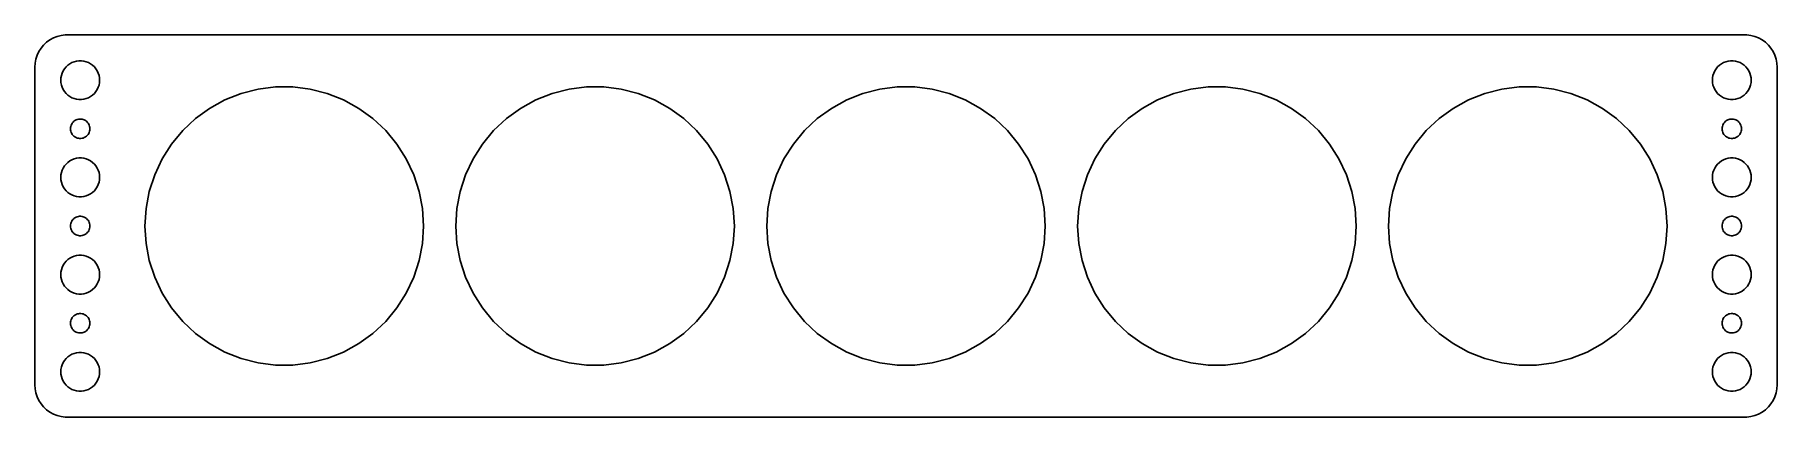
# Model space of a CAD drawing. Header units: metres. Extents: x -134 to 134, y -29 to 29.
import ezdxf

# ---------------------------------------------------------------- set-up
doc = ezdxf.new("R2010")
doc.units = ezdxf.units.M

msp = doc.modelspace()

# ---------------------------------------------------------------- linework, layer by layer
for p, q in [((-133.882, 26.9088), (-134.149, 26.3406)), ((-133.545, 27.4389), (-133.882, 26.9088)), ((-133.145, 27.9227), (-133.545, 27.4389)), ((-132.687, 28.3526), (-133.145, 27.9227)), ((-132.179, 28.7216), (-132.687, 28.3526)), ((-131.629, 29.0241), (-132.179, 28.7216)), ((-131.045, 29.2553), (-131.629, 29.0241)), ((-130.437, 29.4114), (-131.045, 29.2553)), ((-129.814, 29.4901), (-130.437, 29.4114)), ((129.814, 29.4901), (-129.814, 29.4901)), ((130.437, 29.4114), (129.814, 29.4901)), ((131.045, 29.2553), (130.437, 29.4114)), ((131.629, 29.0241), (131.045, 29.2553)), ((132.179, 28.7216), (131.629, 29.0241)), ((132.687, 28.3526), (132.179, 28.7216)), ((133.145, 27.9227), (132.687, 28.3526)), ((133.545, 27.4389), (133.145, 27.9227)), ((133.882, 26.9088), (133.545, 27.4389)), ((134.149, 26.3406), (133.882, 26.9088)), ((-134.461, 25.1267), (-134.5, 24.5)), ((-134.5, 24.5), (-134.5, -24.5)), ((-134.343, 25.7434), (-134.461, 25.1267)), ((-134.149, 26.3406), (-134.343, 25.7434)), ((-130.129, 23.9453), (-129.927, 24.2634)), ((-129.927, 24.2634), (-129.687, 24.5536)), ((-129.687, 24.5536), (-129.412, 24.8115)), ((-129.412, 24.8115), (-129.107, 25.033)), ((-129.107, 25.033), (-128.777, 25.2145)), ((-128.777, 25.2145), (-128.427, 25.3532)), ((-128.427, 25.3532), (-128.062, 25.4469)), ((-128.062, 25.4469), (-127.688, 25.4941)), ((-127.688, 25.4941), (-127.312, 25.4941)), ((-127.312, 25.4941), (-126.938, 25.4469)), ((-126.938, 25.4469), (-126.573, 25.3532)), ((-126.573, 25.3532), (-126.223, 25.2145)), ((-126.223, 25.2145), (-125.893, 25.033)), ((-125.893, 25.033), (-125.588, 24.8115)), ((-125.588, 24.8115), (-125.313, 24.5536)), ((-125.313, 24.5536), (-125.073, 24.2634)), ((-125.073, 24.2634), (-124.871, 23.9453)), ((124.871, 23.9453), (125.073, 24.2634)), ((125.073, 24.2634), (125.313, 24.5536)), ((125.313, 24.5536), (125.588, 24.8115)), ((125.588, 24.8115), (125.893, 25.033)), ((125.893, 25.033), (126.223, 25.2145)), ((126.223, 25.2145), (126.573, 25.3532)), ((126.573, 25.3532), (126.938, 25.4469)), ((126.938, 25.4469), (127.312, 25.4941)), ((127.312, 25.4941), (127.688, 25.4941)), ((127.688, 25.4941), (128.062, 25.4469)), ((128.062, 25.4469), (128.427, 25.3532)), ((128.427, 25.3532), (128.777, 25.2145)), ((128.777, 25.2145), (129.107, 25.033)), ((129.107, 25.033), (129.412, 24.8115)), ((129.412, 24.8115), (129.687, 24.5536)), ((129.687, 24.5536), (129.927, 24.2634)), ((129.927, 24.2634), (130.129, 23.9453)), ((134.343, 25.7434), (134.149, 26.3406)), ((134.461, 25.1267), (134.343, 25.7434)), ((134.5, 24.5), (134.461, 25.1267)), ((134.5, -24.5), (134.5, 24.5)), ((-130.5, 22.5), (-130.476, 22.876)), ((-130.476, 22.124), (-130.5, 22.5)), ((-130.476, 22.876), (-130.406, 23.2461)), ((-130.406, 21.7539), (-130.476, 22.124)), ((-130.406, 23.2461), (-130.289, 23.6044)), ((-130.289, 21.3956), (-130.406, 21.7539)), ((-130.289, 23.6044), (-130.129, 23.9453)), ((-124.871, 23.9453), (-124.711, 23.6044)), ((-124.711, 23.6044), (-124.594, 23.2461)), ((-124.594, 21.7539), (-124.711, 21.3956)), ((-124.594, 23.2461), (-124.524, 22.876)), ((-124.524, 22.124), (-124.594, 21.7539)), ((-124.524, 22.876), (-124.5, 22.5)), ((-124.5, 22.5), (-124.524, 22.124)), ((124.5, 22.5), (124.524, 22.876)), ((124.524, 22.124), (124.5, 22.5)), ((124.524, 22.876), (124.594, 23.2461)), ((124.594, 21.7539), (124.524, 22.124)), ((124.594, 23.2461), (124.711, 23.6044)), ((124.711, 21.3956), (124.594, 21.7539)), ((124.711, 23.6044), (124.871, 23.9453)), ((130.129, 23.9453), (130.289, 23.6044)), ((130.289, 23.6044), (130.406, 23.2461)), ((130.406, 21.7539), (130.289, 21.3956)), ((130.406, 23.2461), (130.476, 22.876)), ((130.476, 22.124), (130.406, 21.7539)), ((130.476, 22.876), (130.5, 22.5)), ((130.5, 22.5), (130.476, 22.124)), ((-130.129, 21.0547), (-130.289, 21.3956)), ((-129.927, 20.7366), (-130.129, 21.0547)), ((-129.687, 20.4464), (-129.927, 20.7366)), ((-129.412, 20.1884), (-129.687, 20.4464)), ((-129.107, 19.967), (-129.412, 20.1884)), ((-128.777, 19.7855), (-129.107, 19.967)), ((-128.427, 19.6468), (-128.777, 19.7855)), ((-128.062, 19.5531), (-128.427, 19.6468)), ((-127.688, 19.5059), (-128.062, 19.5531)), ((-127.312, 19.5059), (-127.688, 19.5059)), ((-126.938, 19.5531), (-127.312, 19.5059)), ((-126.573, 19.6468), (-126.938, 19.5531)), ((-126.223, 19.7855), (-126.573, 19.6468)), ((-125.893, 19.967), (-126.223, 19.7855)), ((-125.588, 20.1884), (-125.893, 19.967)), ((-125.313, 20.4464), (-125.588, 20.1884)), ((-125.073, 20.7366), (-125.313, 20.4464)), ((-124.871, 21.0547), (-125.073, 20.7366)), ((-124.711, 21.3956), (-124.871, 21.0547)), ((-107.52, 18.153), (-105.154, 19.4538)), ((-105.154, 19.4538), (-102.644, 20.4477)), ((-102.644, 20.4477), (-100.029, 21.1192)), ((-100.029, 21.1192), (-97.35, 21.4576)), ((-97.35, 21.4576), (-94.65, 21.4576)), ((-94.65, 21.4576), (-91.9713, 21.1192)), ((-91.9713, 21.1192), (-89.3561, 20.4477)), ((-89.3561, 20.4477), (-86.8457, 19.4538)), ((-86.8457, 19.4538), (-84.4797, 18.153)), ((-59.5203, 18.153), (-57.1543, 19.4538)), ((-57.1543, 19.4538), (-54.6439, 20.4477)), ((-54.6439, 20.4477), (-52.0287, 21.1192)), ((-52.0287, 21.1192), (-49.35, 21.4576)), ((-49.35, 21.4576), (-46.65, 21.4576)), ((-46.65, 21.4576), (-43.9713, 21.1192)), ((-43.9713, 21.1192), (-41.3561, 20.4477)), ((-41.3561, 20.4477), (-38.8457, 19.4538)), ((-38.8457, 19.4538), (-36.4797, 18.153)), ((-11.5203, 18.153), (-9.15425, 19.4538)), ((-9.15425, 19.4538), (-6.64386, 20.4477)), ((-6.64386, 20.4477), (-4.02869, 21.1192)), ((-4.02869, 21.1192), (-1.34999, 21.4576)), ((-1.34999, 21.4576), (1.34999, 21.4576)), ((1.34999, 21.4576), (4.02869, 21.1192)), ((4.02869, 21.1192), (6.64386, 20.4477)), ((6.64386, 20.4477), (9.15425, 19.4538)), ((9.15425, 19.4538), (11.5203, 18.153)), ((36.4797, 18.153), (38.8457, 19.4538)), ((38.8457, 19.4538), (41.3561, 20.4477)), ((41.3561, 20.4477), (43.9713, 21.1192)), ((43.9713, 21.1192), (46.65, 21.4576)), ((46.65, 21.4576), (49.35, 21.4576)), ((49.35, 21.4576), (52.0287, 21.1192)), ((52.0287, 21.1192), (54.6439, 20.4477)), ((54.6439, 20.4477), (57.1543, 19.4538)), ((57.1543, 19.4538), (59.5203, 18.153)), ((84.4797, 18.153), (86.8457, 19.4538)), ((86.8457, 19.4538), (89.3561, 20.4477)), ((89.3561, 20.4477), (91.9713, 21.1192)), ((91.9713, 21.1192), (94.65, 21.4576)), ((94.65, 21.4576), (97.35, 21.4576)), ((97.35, 21.4576), (100.029, 21.1192)), ((100.029, 21.1192), (102.644, 20.4477)), ((102.644, 20.4477), (105.154, 19.4538)), ((105.154, 19.4538), (107.52, 18.153)), ((124.871, 21.0547), (124.711, 21.3956)), ((125.073, 20.7366), (124.871, 21.0547)), ((125.313, 20.4464), (125.073, 20.7366)), ((125.588, 20.1884), (125.313, 20.4464)), ((125.893, 19.967), (125.588, 20.1884)), ((126.223, 19.7855), (125.893, 19.967)), ((126.573, 19.6468), (126.223, 19.7855)), ((126.938, 19.5531), (126.573, 19.6468)), ((127.312, 19.5059), (126.938, 19.5531)), ((127.688, 19.5059), (127.312, 19.5059)), ((128.062, 19.5531), (127.688, 19.5059)), ((128.427, 19.6468), (128.062, 19.5531)), ((128.777, 19.7855), (128.427, 19.6468)), ((129.107, 19.967), (128.777, 19.7855)), ((129.412, 20.1884), (129.107, 19.967)), ((129.687, 20.4464), (129.412, 20.1884)), ((129.927, 20.7366), (129.687, 20.4464)), ((130.129, 21.0547), (129.927, 20.7366)), ((130.289, 21.3956), (130.129, 21.0547)), ((-128.593, 16.0268), (-128.456, 16.1558)), ((-128.456, 16.1558), (-128.304, 16.2665)), ((-128.304, 16.2665), (-128.139, 16.3572)), ((-128.139, 16.3572), (-127.964, 16.4266)), ((-127.964, 16.4266), (-127.781, 16.4734)), ((-127.781, 16.4734), (-127.594, 16.497)), ((-127.594, 16.497), (-127.406, 16.497)), ((-127.406, 16.497), (-127.219, 16.4734)), ((-127.219, 16.4734), (-127.036, 16.4266)), ((-127.036, 16.4266), (-126.861, 16.3572)), ((-126.861, 16.3572), (-126.696, 16.2665)), ((-126.696, 16.2665), (-126.544, 16.1558)), ((-126.544, 16.1558), (-126.407, 16.0268)), ((-111.673, 14.7178), (-109.705, 16.566)), ((-109.705, 16.566), (-107.52, 18.153)), ((-84.4797, 18.153), (-82.2954, 16.566)), ((-82.2954, 16.566), (-80.3272, 14.7178)), ((-63.6728, 14.7178), (-61.7046, 16.566)), ((-61.7046, 16.566), (-59.5203, 18.153)), ((-36.4797, 18.153), (-34.2954, 16.566)), ((-34.2954, 16.566), (-32.3272, 14.7178)), ((-15.6728, 14.7178), (-13.7046, 16.566)), ((-13.7046, 16.566), (-11.5203, 18.153)), ((11.5203, 18.153), (13.7046, 16.566)), ((13.7046, 16.566), (15.6728, 14.7178)), ((32.3272, 14.7178), (34.2954, 16.566)), ((34.2954, 16.566), (36.4797, 18.153)), ((59.5203, 18.153), (61.7046, 16.566)), ((61.7046, 16.566), (63.6728, 14.7178)), ((80.3272, 14.7178), (82.2954, 16.566)), ((82.2954, 16.566), (84.4797, 18.153)), ((107.52, 18.153), (109.705, 16.566)), ((109.705, 16.566), (111.673, 14.7178)), ((126.407, 16.0268), (126.544, 16.1558)), ((126.544, 16.1558), (126.696, 16.2665)), ((126.696, 16.2665), (126.861, 16.3572)), ((126.861, 16.3572), (127.036, 16.4266)), ((127.036, 16.4266), (127.219, 16.4734)), ((127.219, 16.4734), (127.406, 16.497)), ((127.406, 16.497), (127.594, 16.497)), ((127.594, 16.497), (127.781, 16.4734)), ((127.781, 16.4734), (127.964, 16.4266)), ((127.964, 16.4266), (128.139, 16.3572)), ((128.139, 16.3572), (128.304, 16.2665)), ((128.304, 16.2665), (128.456, 16.1558)), ((128.456, 16.1558), (128.593, 16.0268)), ((-129, 15), (-128.988, 15.188)), ((-128.988, 14.812), (-129, 15)), ((-128.988, 15.188), (-128.953, 15.373)), ((-128.953, 14.627), (-128.988, 14.812)), ((-128.953, 15.373), (-128.895, 15.5522)), ((-128.895, 14.4478), (-128.953, 14.627)), ((-128.895, 15.5522), (-128.814, 15.7226)), ((-128.814, 14.2774), (-128.895, 14.4478)), ((-128.814, 15.7226), (-128.714, 15.8817)), ((-128.714, 14.1183), (-128.814, 14.2774)), ((-128.714, 15.8817), (-128.593, 16.0268)), ((-128.593, 13.9732), (-128.714, 14.1183)), ((-128.456, 13.8442), (-128.593, 13.9732)), ((-128.304, 13.7335), (-128.456, 13.8442)), ((-128.139, 13.6427), (-128.304, 13.7335)), ((-127.964, 13.5734), (-128.139, 13.6427)), ((-127.781, 13.5266), (-127.964, 13.5734)), ((-127.594, 13.5029), (-127.781, 13.5266)), ((-127.406, 13.5029), (-127.594, 13.5029)), ((-127.219, 13.5266), (-127.406, 13.5029)), ((-127.036, 13.5734), (-127.219, 13.5266)), ((-126.861, 13.6427), (-127.036, 13.5734)), ((-126.696, 13.7335), (-126.861, 13.6427)), ((-126.544, 13.8442), (-126.696, 13.7335)), ((-126.407, 13.9732), (-126.544, 13.8442)), ((-126.407, 16.0268), (-126.286, 15.8817)), ((-126.286, 14.1183), (-126.407, 13.9732)), ((-126.286, 15.8817), (-126.186, 15.7226)), ((-126.186, 14.2774), (-126.286, 14.1183)), ((-126.186, 15.7226), (-126.105, 15.5522)), ((-126.105, 14.4478), (-126.186, 14.2774)), ((-126.105, 15.5522), (-126.047, 15.373)), ((-126.047, 14.627), (-126.105, 14.4478)), ((-126.047, 15.373), (-126.012, 15.188)), ((-126.012, 14.812), (-126.047, 14.627)), ((-126.012, 15.188), (-126, 15)), ((-126, 15), (-126.012, 14.812)), ((-113.394, 12.6374), (-111.673, 14.7178)), ((-80.3272, 14.7178), (-78.6061, 12.6374)), ((-65.3939, 12.6374), (-63.6728, 14.7178)), ((-32.3272, 14.7178), (-30.6061, 12.6374)), ((-17.3939, 12.6374), (-15.6728, 14.7178)), ((15.6728, 14.7178), (17.3939, 12.6374)), ((30.6061, 12.6374), (32.3272, 14.7178)), ((63.6728, 14.7178), (65.3939, 12.6374)), ((78.6061, 12.6374), (80.3272, 14.7178)), ((111.673, 14.7178), (113.394, 12.6374)), ((126, 15), (126.012, 15.188)), ((126.012, 14.812), (126, 15)), ((126.012, 15.188), (126.047, 15.373)), ((126.047, 14.627), (126.012, 14.812)), ((126.047, 15.373), (126.105, 15.5522)), ((126.105, 14.4478), (126.047, 14.627)), ((126.105, 15.5522), (126.186, 15.7226)), ((126.186, 14.2774), (126.105, 14.4478)), ((126.186, 15.7226), (126.286, 15.8817)), ((126.286, 14.1183), (126.186, 14.2774)), ((126.286, 15.8817), (126.407, 16.0268)), ((126.407, 13.9732), (126.286, 14.1183)), ((126.544, 13.8442), (126.407, 13.9732)), ((126.696, 13.7335), (126.544, 13.8442)), ((126.861, 13.6427), (126.696, 13.7335)), ((127.036, 13.5734), (126.861, 13.6427)), ((127.219, 13.5266), (127.036, 13.5734)), ((127.406, 13.5029), (127.219, 13.5266)), ((127.594, 13.5029), (127.406, 13.5029)), ((127.781, 13.5266), (127.594, 13.5029)), ((127.964, 13.5734), (127.781, 13.5266)), ((128.139, 13.6427), (127.964, 13.5734)), ((128.304, 13.7335), (128.139, 13.6427)), ((128.456, 13.8442), (128.304, 13.7335)), ((128.593, 13.9732), (128.456, 13.8442)), ((128.593, 16.0268), (128.714, 15.8817)), ((128.714, 14.1183), (128.593, 13.9732)), ((128.714, 15.8817), (128.814, 15.7226)), ((128.814, 14.2774), (128.714, 14.1183)), ((128.814, 15.7226), (128.895, 15.5522)), ((128.895, 14.4478), (128.814, 14.2774)), ((128.895, 15.5522), (128.953, 15.373)), ((128.953, 14.627), (128.895, 14.4478)), ((128.953, 15.373), (128.988, 15.188)), ((128.988, 14.812), (128.953, 14.627)), ((128.988, 15.188), (129, 15)), ((129, 15), (128.988, 14.812)), ((-114.841, 10.3577), (-113.394, 12.6374)), ((-78.6061, 12.6374), (-77.1594, 10.3577)), ((-66.8406, 10.3577), (-65.3939, 12.6374)), ((-30.6061, 12.6374), (-29.1594, 10.3577)), ((-18.8406, 10.3577), (-17.3939, 12.6374)), ((17.3939, 12.6374), (18.8406, 10.3577)), ((29.1594, 10.3577), (30.6061, 12.6374)), ((65.3939, 12.6374), (66.8406, 10.3577)), ((77.1594, 10.3577), (78.6061, 12.6374)), ((113.394, 12.6374), (114.841, 10.3577)), ((-130.476, 7.87599), (-130.406, 8.24606)), ((-130.406, 8.24606), (-130.289, 8.60437)), ((-130.289, 8.60437), (-130.129, 8.94525)), ((-130.129, 8.94525), (-129.927, 9.26335)), ((-129.927, 9.26335), (-129.687, 9.55363)), ((-129.687, 9.55363), (-129.412, 9.81154)), ((-129.412, 9.81154), (-129.107, 10.033)), ((-129.107, 10.033), (-128.777, 10.2145)), ((-128.777, 10.2145), (-128.427, 10.3532)), ((-128.427, 10.3532), (-128.062, 10.4469)), ((-128.062, 10.4469), (-127.688, 10.4941)), ((-127.688, 10.4941), (-127.312, 10.4941)), ((-127.312, 10.4941), (-126.938, 10.4469)), ((-126.938, 10.4469), (-126.573, 10.3532)), ((-126.573, 10.3532), (-126.223, 10.2145)), ((-126.223, 10.2145), (-125.893, 10.033)), ((-125.893, 10.033), (-125.588, 9.81154)), ((-125.588, 9.81154), (-125.313, 9.55363)), ((-125.313, 9.55363), (-125.073, 9.26335)), ((-125.073, 9.26335), (-124.871, 8.94525)), ((-124.871, 8.94525), (-124.711, 8.60437)), ((-124.711, 8.60437), (-124.594, 8.24606)), ((-124.594, 8.24606), (-124.524, 7.87599)), ((-115.99, 7.91467), (-114.841, 10.3577)), ((-77.1594, 10.3577), (-76.0098, 7.91467)), ((-67.9902, 7.91467), (-66.8406, 10.3577)), ((-29.1594, 10.3577), (-28.0098, 7.91467)), ((-19.9902, 7.91467), (-18.8406, 10.3577)), ((18.8406, 10.3577), (19.9902, 7.91467)), ((28.0098, 7.91467), (29.1594, 10.3577)), ((66.8406, 10.3577), (67.9902, 7.91467)), ((76.0098, 7.91467), (77.1594, 10.3577)), ((114.841, 10.3577), (115.99, 7.91467)), ((124.524, 7.87599), (124.594, 8.24606)), ((124.594, 8.24606), (124.711, 8.60437)), ((124.711, 8.60437), (124.871, 8.94525)), ((124.871, 8.94525), (125.073, 9.26335)), ((125.073, 9.26335), (125.313, 9.55363)), ((125.313, 9.55363), (125.588, 9.81154)), ((125.588, 9.81154), (125.893, 10.033)), ((125.893, 10.033), (126.223, 10.2145)), ((126.223, 10.2145), (126.573, 10.3532)), ((126.573, 10.3532), (126.938, 10.4469)), ((126.938, 10.4469), (127.312, 10.4941)), ((127.312, 10.4941), (127.688, 10.4941)), ((127.688, 10.4941), (128.062, 10.4469)), ((128.062, 10.4469), (128.427, 10.3532)), ((128.427, 10.3532), (128.777, 10.2145)), ((128.777, 10.2145), (129.107, 10.033)), ((129.107, 10.033), (129.412, 9.81154)), ((129.412, 9.81154), (129.687, 9.55363)), ((129.687, 9.55363), (129.927, 9.26335)), ((129.927, 9.26335), (130.129, 8.94525)), ((130.129, 8.94525), (130.289, 8.60437)), ((130.289, 8.60437), (130.406, 8.24606)), ((130.406, 8.24606), (130.476, 7.87599)), ((-130.5, 7.5), (-130.476, 7.87599)), ((-130.476, 7.12399), (-130.5, 7.5)), ((-130.406, 6.75392), (-130.476, 7.12399)), ((-130.289, 6.39561), (-130.406, 6.75392)), ((-130.129, 6.05473), (-130.289, 6.39561)), ((-129.927, 5.73663), (-130.129, 6.05473)), ((-129.687, 5.44635), (-129.927, 5.73663)), ((-129.412, 5.18845), (-129.687, 5.44635)), ((-125.313, 5.44635), (-125.588, 5.18845)), ((-125.073, 5.73663), (-125.313, 5.44635)), ((-124.871, 6.05473), (-125.073, 5.73663)), ((-124.711, 6.39561), (-124.871, 6.05473)), ((-124.594, 6.75392), (-124.711, 6.39561)), ((-124.524, 7.12399), (-124.594, 6.75392)), ((-124.524, 7.87599), (-124.5, 7.5)), ((-124.5, 7.5), (-124.524, 7.12399)), ((-116.825, 5.34683), (-115.99, 7.91467)), ((-76.0098, 7.91467), (-75.1755, 5.34683)), ((-68.8245, 5.34683), (-67.9902, 7.91467)), ((-28.0098, 7.91467), (-27.1755, 5.34683)), ((-20.8245, 5.34683), (-19.9902, 7.91467)), ((19.9902, 7.91467), (20.8245, 5.34683)), ((27.1755, 5.34683), (28.0098, 7.91467)), ((67.9902, 7.91467), (68.8245, 5.34683)), ((75.1755, 5.34683), (76.0098, 7.91467)), ((115.99, 7.91467), (116.825, 5.34683)), ((124.5, 7.5), (124.524, 7.87599)), ((124.524, 7.12399), (124.5, 7.5)), ((124.594, 6.75392), (124.524, 7.12399)), ((124.711, 6.39561), (124.594, 6.75392)), ((124.871, 6.05473), (124.711, 6.39561)), ((125.073, 5.73663), (124.871, 6.05473)), ((125.313, 5.44635), (125.073, 5.73663)), ((125.588, 5.18845), (125.313, 5.44635)), ((129.687, 5.44635), (129.412, 5.18845)), ((129.927, 5.73663), (129.687, 5.44635)), ((130.129, 6.05473), (129.927, 5.73663)), ((130.289, 6.39561), (130.129, 6.05473)), ((130.406, 6.75392), (130.289, 6.39561)), ((130.476, 7.12399), (130.406, 6.75392)), ((130.476, 7.87599), (130.5, 7.5)), ((130.5, 7.5), (130.476, 7.12399)), ((-129.107, 4.96701), (-129.412, 5.18845)), ((-128.777, 4.78551), (-129.107, 4.96701)), ((-128.427, 4.64682), (-128.777, 4.78551)), ((-128.062, 4.55313), (-128.427, 4.64682)), ((-127.688, 4.50591), (-128.062, 4.55313)), ((-127.312, 4.50591), (-127.688, 4.50591)), ((-126.938, 4.55313), (-127.312, 4.50591)), ((-126.573, 4.64682), (-126.938, 4.55313)), ((-126.223, 4.78551), (-126.573, 4.64682)), ((-125.893, 4.96701), (-126.223, 4.78551)), ((-125.588, 5.18845), (-125.893, 4.96701)), ((-117.5, 0), (-117.33, 2.69466)), ((-117.33, 2.69466), (-116.825, 5.34683)), ((-75.1755, 5.34683), (-74.6695, 2.69466)), ((-74.6695, 2.69466), (-74.5, 0)), ((-69.5, 0), (-69.3305, 2.69466)), ((-69.3305, 2.69466), (-68.8245, 5.34683)), ((-27.1755, 5.34683), (-26.6695, 2.69466)), ((-26.6695, 2.69466), (-26.5, 0)), ((-21.5, 0), (-21.3305, 2.69466)), ((-21.3305, 2.69466), (-20.8245, 5.34683)), ((20.8245, 5.34683), (21.3305, 2.69466)), ((21.3305, 2.69466), (21.5, 0)), ((26.5, 0), (26.6695, 2.69466)), ((26.6695, 2.69466), (27.1755, 5.34683)), ((68.8245, 5.34683), (69.3305, 2.69466)), ((69.3305, 2.69466), (69.5, 0)), ((74.5, 0), (74.6695, 2.69466)), ((74.6695, 2.69466), (75.1755, 5.34683)), ((116.825, 5.34683), (117.33, 2.69466)), ((117.33, 2.69466), (117.5, 0)), ((125.893, 4.96701), (125.588, 5.18845)), ((126.223, 4.78551), (125.893, 4.96701)), ((126.573, 4.64682), (126.223, 4.78551)), ((126.938, 4.55313), (126.573, 4.64682)), ((127.312, 4.50591), (126.938, 4.55313)), ((127.688, 4.50591), (127.312, 4.50591)), ((128.062, 4.55313), (127.688, 4.50591)), ((128.427, 4.64682), (128.062, 4.55313)), ((128.777, 4.78551), (128.427, 4.64682)), ((129.107, 4.96701), (128.777, 4.78551)), ((129.412, 5.18845), (129.107, 4.96701)), ((-129, 0), (-128.988, 0.18799)), ((-128.988, -0.18799), (-129, 0)), ((-128.988, 0.18799), (-128.953, 0.37303)), ((-128.953, 0.37303), (-128.895, 0.55219)), ((-128.895, 0.55219), (-128.814, 0.72263)), ((-128.814, 0.72263), (-128.714, 0.88167)), ((-128.714, 0.88167), (-128.593, 1.02681)), ((-128.593, 1.02681), (-128.456, 1.15576)), ((-128.456, 1.15576), (-128.304, 1.26648)), ((-128.304, 1.26648), (-128.139, 1.35724)), ((-128.139, 1.35724), (-127.964, 1.42657)), ((-127.964, 1.42657), (-127.781, 1.47342)), ((-127.781, 1.47342), (-127.594, 1.49704)), ((-127.594, 1.49704), (-127.406, 1.49704)), ((-127.406, 1.49704), (-127.219, 1.47342)), ((-127.219, 1.47342), (-127.036, 1.42657)), ((-127.036, 1.42657), (-126.861, 1.35724)), ((-126.861, 1.35724), (-126.696, 1.26648)), ((-126.696, 1.26648), (-126.544, 1.15576)), ((-126.544, 1.15576), (-126.407, 1.02681)), ((-126.407, 1.02681), (-126.286, 0.88167)), ((-126.286, 0.88167), (-126.186, 0.72263)), ((-126.186, 0.72263), (-126.105, 0.55219)), ((-126.105, 0.55219), (-126.047, 0.37303)), ((-126.047, 0.37303), (-126.012, 0.18799)), ((-126.012, 0.18799), (-126, 0)), ((-126, 0), (-126.012, -0.18799)), ((-117.33, -2.69466), (-117.5, 0)), ((-74.5, 0), (-74.6695, -2.69466)), ((-69.3305, -2.69466), (-69.5, 0)), ((-26.5, 0), (-26.6695, -2.69466)), ((-21.3305, -2.69466), (-21.5, 0)), ((21.5, 0), (21.3305, -2.69466)), ((26.6695, -2.69466), (26.5, 0)), ((69.5, 0), (69.3305, -2.69466)), ((74.6695, -2.69466), (74.5, 0)), ((117.5, 0), (117.33, -2.69466)), ((126, 0), (126.012, 0.18799)), ((126.012, -0.18799), (126, 0)), ((126.012, 0.18799), (126.047, 0.37303)), ((126.047, 0.37303), (126.105, 0.55219)), ((126.105, 0.55219), (126.186, 0.72263)), ((126.186, 0.72263), (126.286, 0.88167)), ((126.286, 0.88167), (126.407, 1.02681)), ((126.407, 1.02681), (126.544, 1.15576)), ((126.544, 1.15576), (126.696, 1.26648)), ((126.696, 1.26648), (126.861, 1.35724)), ((126.861, 1.35724), (127.036, 1.42657)), ((127.036, 1.42657), (127.219, 1.47342)), ((127.219, 1.47342), (127.406, 1.49704)), ((127.406, 1.49704), (127.594, 1.49704)), ((127.594, 1.49704), (127.781, 1.47342)), ((127.781, 1.47342), (127.964, 1.42657)), ((127.964, 1.42657), (128.139, 1.35724)), ((128.139, 1.35724), (128.304, 1.26648)), ((128.304, 1.26648), (128.456, 1.15576)), ((128.456, 1.15576), (128.593, 1.02681)), ((128.593, 1.02681), (128.714, 0.88167)), ((128.714, 0.88167), (128.814, 0.72263)), ((128.814, 0.72263), (128.895, 0.55219)), ((128.895, 0.55219), (128.953, 0.37303)), ((128.953, 0.37303), (128.988, 0.18799)), ((128.988, 0.18799), (129, 0)), ((129, 0), (128.988, -0.18799)), ((-128.953, -0.37303), (-128.988, -0.18799)), ((-128.895, -0.55219), (-128.953, -0.37303)), ((-128.814, -0.72263), (-128.895, -0.55219)), ((-128.714, -0.88167), (-128.814, -0.72263)), ((-128.593, -1.02681), (-128.714, -0.88167)), ((-128.456, -1.15576), (-128.593, -1.02681)), ((-128.304, -1.26648), (-128.456, -1.15576)), ((-128.139, -1.35724), (-128.304, -1.26648)), ((-127.964, -1.42657), (-128.139, -1.35724)), ((-127.781, -1.47342), (-127.964, -1.42657)), ((-127.594, -1.49704), (-127.781, -1.47342)), ((-127.406, -1.49704), (-127.594, -1.49704)), ((-127.219, -1.47342), (-127.406, -1.49704)), ((-127.036, -1.42657), (-127.219, -1.47342)), ((-126.861, -1.35724), (-127.036, -1.42657)), ((-126.696, -1.26648), (-126.861, -1.35724)), ((-126.544, -1.15576), (-126.696, -1.26648)), ((-126.407, -1.02681), (-126.544, -1.15576)), ((-126.286, -0.88167), (-126.407, -1.02681)), ((-126.186, -0.72263), (-126.286, -0.88167)), ((-126.105, -0.55219), (-126.186, -0.72263)), ((-126.047, -0.37303), (-126.105, -0.55219)), ((-126.012, -0.18799), (-126.047, -0.37303)), ((126.047, -0.37303), (126.012, -0.18799)), ((126.105, -0.55219), (126.047, -0.37303)), ((126.186, -0.72263), (126.105, -0.55219)), ((126.286, -0.88167), (126.186, -0.72263)), ((126.407, -1.02681), (126.286, -0.88167)), ((126.544, -1.15576), (126.407, -1.02681)), ((126.696, -1.26648), (126.544, -1.15576)), ((126.861, -1.35724), (126.696, -1.26648)), ((127.036, -1.42657), (126.861, -1.35724)), ((127.219, -1.47342), (127.036, -1.42657)), ((127.406, -1.49704), (127.219, -1.47342)), ((127.594, -1.49704), (127.406, -1.49704)), ((127.781, -1.47342), (127.594, -1.49704)), ((127.964, -1.42657), (127.781, -1.47342)), ((128.139, -1.35724), (127.964, -1.42657)), ((128.304, -1.26648), (128.139, -1.35724)), ((128.456, -1.15576), (128.304, -1.26648)), ((128.593, -1.02681), (128.456, -1.15576)), ((128.714, -0.88167), (128.593, -1.02681)), ((128.814, -0.72263), (128.714, -0.88167)), ((128.895, -0.55219), (128.814, -0.72263)), ((128.953, -0.37303), (128.895, -0.55219)), ((128.988, -0.18799), (128.953, -0.37303)), ((-129.687, -5.44635), (-129.412, -5.18845)), ((-129.412, -5.18845), (-129.107, -4.96701)), ((-129.107, -4.96701), (-128.777, -4.78551)), ((-128.777, -4.78551), (-128.427, -4.64682)), ((-128.427, -4.64682), (-128.062, -4.55313)), ((-128.062, -4.55313), (-127.688, -4.50591)), ((-127.688, -4.50591), (-127.312, -4.50591)), ((-127.312, -4.50591), (-126.938, -4.55313)), ((-126.938, -4.55313), (-126.573, -4.64682)), ((-126.573, -4.64682), (-126.223, -4.78551)), ((-126.223, -4.78551), (-125.893, -4.96701)), ((-125.893, -4.96701), (-125.588, -5.18845)), ((-125.588, -5.18845), (-125.313, -5.44635)), ((-116.825, -5.34683), (-117.33, -2.69466)), ((-115.99, -7.91467), (-116.825, -5.34683)), ((-75.1755, -5.34683), (-76.0098, -7.91467)), ((-74.6695, -2.69466), (-75.1755, -5.34683)), ((-68.8245, -5.34683), (-69.3305, -2.69466)), ((-67.9902, -7.91467), (-68.8245, -5.34683)), ((-27.1755, -5.34683), (-28.0098, -7.91467)), ((-26.6695, -2.69466), (-27.1755, -5.34683)), ((-20.8245, -5.34683), (-21.3305, -2.69466)), ((-19.9902, -7.91467), (-20.8245, -5.34683)), ((20.8245, -5.34683), (19.9902, -7.91467)), ((21.3305, -2.69466), (20.8245, -5.34683)), ((27.1755, -5.34683), (26.6695, -2.69466)), ((28.0098, -7.91467), (27.1755, -5.34683)), ((68.8245, -5.34683), (67.9902, -7.91467)), ((69.3305, -2.69466), (68.8245, -5.34683)), ((75.1755, -5.34683), (74.6695, -2.69466)), ((76.0098, -7.91467), (75.1755, -5.34683)), ((116.825, -5.34683), (115.99, -7.91467)), ((117.33, -2.69466), (116.825, -5.34683)), ((125.313, -5.44635), (125.588, -5.18845)), ((125.588, -5.18845), (125.893, -4.96701)), ((125.893, -4.96701), (126.223, -4.78551)), ((126.223, -4.78551), (126.573, -4.64682)), ((126.573, -4.64682), (126.938, -4.55313)), ((126.938, -4.55313), (127.312, -4.50591)), ((127.312, -4.50591), (127.688, -4.50591)), ((127.688, -4.50591), (128.062, -4.55313)), ((128.062, -4.55313), (128.427, -4.64682)), ((128.427, -4.64682), (128.777, -4.78551)), ((128.777, -4.78551), (129.107, -4.96701)), ((129.107, -4.96701), (129.412, -5.18845)), ((129.412, -5.18845), (129.687, -5.44635)), ((-130.5, -7.5), (-130.476, -7.12399)), ((-130.476, -7.87599), (-130.5, -7.5)), ((-130.476, -7.12399), (-130.406, -6.75392)), ((-130.406, -8.24606), (-130.476, -7.87599)), ((-130.406, -6.75392), (-130.289, -6.39561)), ((-130.289, -6.39561), (-130.129, -6.05473)), ((-130.129, -6.05473), (-129.927, -5.73663)), ((-129.927, -5.73663), (-129.687, -5.44635)), ((-125.313, -5.44635), (-125.073, -5.73663)), ((-125.073, -5.73663), (-124.871, -6.05473)), ((-124.871, -6.05473), (-124.711, -6.39561)), ((-124.711, -6.39561), (-124.594, -6.75392)), ((-124.594, -6.75392), (-124.524, -7.12399)), ((-124.524, -7.87599), (-124.594, -8.24606)), ((-124.524, -7.12399), (-124.5, -7.5)), ((-124.5, -7.5), (-124.524, -7.87599)), ((-114.841, -10.3577), (-115.99, -7.91467)), ((-76.0098, -7.91467), (-77.1594, -10.3577)), ((-66.8406, -10.3577), (-67.9902, -7.91467)), ((-28.0098, -7.91467), (-29.1594, -10.3577)), ((-18.8406, -10.3577), (-19.9902, -7.91467)), ((19.9902, -7.91467), (18.8406, -10.3577)), ((29.1594, -10.3577), (28.0098, -7.91467)), ((67.9902, -7.91467), (66.8406, -10.3577)), ((77.1594, -10.3577), (76.0098, -7.91467)), ((115.99, -7.91467), (114.841, -10.3577)), ((124.5, -7.5), (124.524, -7.12399)), ((124.524, -7.87599), (124.5, -7.5)), ((124.524, -7.12399), (124.594, -6.75392)), ((124.594, -8.24606), (124.524, -7.87599)), ((124.594, -6.75392), (124.711, -6.39561)), ((124.711, -6.39561), (124.871, -6.05473)), ((124.871, -6.05473), (125.073, -5.73663)), ((125.073, -5.73663), (125.313, -5.44635)), ((129.687, -5.44635), (129.927, -5.73663)), ((129.927, -5.73663), (130.129, -6.05473)), ((130.129, -6.05473), (130.289, -6.39561)), ((130.289, -6.39561), (130.406, -6.75392)), ((130.406, -6.75392), (130.476, -7.12399)), ((130.476, -7.87599), (130.406, -8.24606)), ((130.476, -7.12399), (130.5, -7.5)), ((130.5, -7.5), (130.476, -7.87599)), ((-130.289, -8.60437), (-130.406, -8.24606)), ((-130.129, -8.94525), (-130.289, -8.60437)), ((-129.927, -9.26335), (-130.129, -8.94525)), ((-129.687, -9.55363), (-129.927, -9.26335)), ((-129.412, -9.81154), (-129.687, -9.55363)), ((-129.107, -10.033), (-129.412, -9.81154)), ((-128.777, -10.2145), (-129.107, -10.033)), ((-128.427, -10.3532), (-128.777, -10.2145)), ((-128.062, -10.4469), (-128.427, -10.3532)), ((-127.688, -10.4941), (-128.062, -10.4469)), ((-127.312, -10.4941), (-127.688, -10.4941)), ((-126.938, -10.4469), (-127.312, -10.4941)), ((-126.573, -10.3532), (-126.938, -10.4469)), ((-126.223, -10.2145), (-126.573, -10.3532)), ((-125.893, -10.033), (-126.223, -10.2145)), ((-125.588, -9.81154), (-125.893, -10.033)), ((-125.313, -9.55363), (-125.588, -9.81154)), ((-125.073, -9.26335), (-125.313, -9.55363)), ((-124.871, -8.94525), (-125.073, -9.26335)), ((-124.711, -8.60437), (-124.871, -8.94525)), ((-124.594, -8.24606), (-124.711, -8.60437)), ((-113.394, -12.6374), (-114.841, -10.3577)), ((-77.1594, -10.3577), (-78.6061, -12.6374)), ((-65.3939, -12.6374), (-66.8406, -10.3577)), ((-29.1594, -10.3577), (-30.6061, -12.6374)), ((-17.3939, -12.6374), (-18.8406, -10.3577)), ((18.8406, -10.3577), (17.3939, -12.6374)), ((30.6061, -12.6374), (29.1594, -10.3577)), ((66.8406, -10.3577), (65.3939, -12.6374)), ((78.6061, -12.6374), (77.1594, -10.3577)), ((114.841, -10.3577), (113.394, -12.6374)), ((124.711, -8.60437), (124.594, -8.24606)), ((124.871, -8.94525), (124.711, -8.60437)), ((125.073, -9.26335), (124.871, -8.94525)), ((125.313, -9.55363), (125.073, -9.26335)), ((125.588, -9.81154), (125.313, -9.55363)), ((125.893, -10.033), (125.588, -9.81154)), ((126.223, -10.2145), (125.893, -10.033)), ((126.573, -10.3532), (126.223, -10.2145)), ((126.938, -10.4469), (126.573, -10.3532)), ((127.312, -10.4941), (126.938, -10.4469)), ((127.688, -10.4941), (127.312, -10.4941)), ((128.062, -10.4469), (127.688, -10.4941)), ((128.427, -10.3532), (128.062, -10.4469)), ((128.777, -10.2145), (128.427, -10.3532)), ((129.107, -10.033), (128.777, -10.2145)), ((129.412, -9.81154), (129.107, -10.033)), ((129.687, -9.55363), (129.412, -9.81154)), ((129.927, -9.26335), (129.687, -9.55363)), ((130.129, -8.94525), (129.927, -9.26335)), ((130.289, -8.60437), (130.129, -8.94525)), ((130.406, -8.24606), (130.289, -8.60437)), ((-111.673, -14.7178), (-113.394, -12.6374)), ((-78.6061, -12.6374), (-80.3272, -14.7178)), ((-63.6728, -14.7178), (-65.3939, -12.6374)), ((-30.6061, -12.6374), (-32.3272, -14.7178)), ((-15.6728, -14.7178), (-17.3939, -12.6374)), ((17.3939, -12.6374), (15.6728, -14.7178)), ((32.3272, -14.7178), (30.6061, -12.6374)), ((65.3939, -12.6374), (63.6728, -14.7178)), ((80.3272, -14.7178), (78.6061, -12.6374)), ((113.394, -12.6374), (111.673, -14.7178)), ((-129, -15), (-128.988, -14.812)), ((-128.988, -15.188), (-129, -15)), ((-128.988, -14.812), (-128.953, -14.627)), ((-128.953, -15.373), (-128.988, -15.188)), ((-128.953, -14.627), (-128.895, -14.4478)), ((-128.895, -15.5522), (-128.953, -15.373)), ((-128.895, -14.4478), (-128.814, -14.2774)), ((-128.814, -15.7226), (-128.895, -15.5522)), ((-128.814, -14.2774), (-128.714, -14.1183)), ((-128.714, -15.8817), (-128.814, -15.7226)), ((-128.714, -14.1183), (-128.593, -13.9732)), ((-128.593, -16.0268), (-128.714, -15.8817)), ((-128.593, -13.9732), (-128.456, -13.8442)), ((-128.456, -16.1558), (-128.593, -16.0268)), ((-128.456, -13.8442), (-128.304, -13.7335)), ((-128.304, -13.7335), (-128.139, -13.6427)), ((-128.139, -13.6427), (-127.964, -13.5734)), ((-127.964, -13.5734), (-127.781, -13.5266)), ((-127.781, -13.5266), (-127.594, -13.5029)), ((-127.594, -13.5029), (-127.406, -13.5029)), ((-127.406, -13.5029), (-127.219, -13.5266)), ((-127.219, -13.5266), (-127.036, -13.5734)), ((-127.036, -13.5734), (-126.861, -13.6427)), ((-126.861, -13.6427), (-126.696, -13.7335)), ((-126.696, -13.7335), (-126.544, -13.8442)), ((-126.544, -13.8442), (-126.407, -13.9732)), ((-126.407, -16.0268), (-126.544, -16.1558)), ((-126.407, -13.9732), (-126.286, -14.1183)), ((-126.286, -15.8817), (-126.407, -16.0268)), ((-126.286, -14.1183), (-126.186, -14.2774)), ((-126.186, -15.7226), (-126.286, -15.8817)), ((-126.186, -14.2774), (-126.105, -14.4478)), ((-126.105, -15.5522), (-126.186, -15.7226)), ((-126.105, -14.4478), (-126.047, -14.627)), ((-126.047, -15.373), (-126.105, -15.5522)), ((-126.047, -14.627), (-126.012, -14.812)), ((-126.012, -15.188), (-126.047, -15.373)), ((-126.012, -14.812), (-126, -15)), ((-126, -15), (-126.012, -15.188)), ((-109.705, -16.566), (-111.673, -14.7178)), ((-80.3272, -14.7178), (-82.2954, -16.566)), ((-61.7046, -16.566), (-63.6728, -14.7178)), ((-32.3272, -14.7178), (-34.2954, -16.566)), ((-13.7046, -16.566), (-15.6728, -14.7178)), ((15.6728, -14.7178), (13.7046, -16.566)), ((34.2954, -16.566), (32.3272, -14.7178)), ((63.6728, -14.7178), (61.7046, -16.566)), ((82.2954, -16.566), (80.3272, -14.7178)), ((111.673, -14.7178), (109.705, -16.566)), ((126, -15), (126.012, -14.812)), ((126.012, -15.188), (126, -15)), ((126.012, -14.812), (126.047, -14.627)), ((126.047, -15.373), (126.012, -15.188)), ((126.047, -14.627), (126.105, -14.4478)), ((126.105, -15.5522), (126.047, -15.373)), ((126.105, -14.4478), (126.186, -14.2774)), ((126.186, -15.7226), (126.105, -15.5522)), ((126.186, -14.2774), (126.286, -14.1183)), ((126.286, -15.8817), (126.186, -15.7226)), ((126.286, -14.1183), (126.407, -13.9732)), ((126.407, -16.0268), (126.286, -15.8817)), ((126.407, -13.9732), (126.544, -13.8442)), ((126.544, -16.1558), (126.407, -16.0268)), ((126.544, -13.8442), (126.696, -13.7335)), ((126.696, -13.7335), (126.861, -13.6427)), ((126.861, -13.6427), (127.036, -13.5734)), ((127.036, -13.5734), (127.219, -13.5266)), ((127.219, -13.5266), (127.406, -13.5029)), ((127.406, -13.5029), (127.594, -13.5029)), ((127.594, -13.5029), (127.781, -13.5266)), ((127.781, -13.5266), (127.964, -13.5734)), ((127.964, -13.5734), (128.139, -13.6427)), ((128.139, -13.6427), (128.304, -13.7335)), ((128.304, -13.7335), (128.456, -13.8442)), ((128.456, -13.8442), (128.593, -13.9732)), ((128.593, -16.0268), (128.456, -16.1558)), ((128.593, -13.9732), (128.714, -14.1183)), ((128.714, -15.8817), (128.593, -16.0268)), ((128.714, -14.1183), (128.814, -14.2774)), ((128.814, -15.7226), (128.714, -15.8817)), ((128.814, -14.2774), (128.895, -14.4478)), ((128.895, -15.5522), (128.814, -15.7226)), ((128.895, -14.4478), (128.953, -14.627)), ((128.953, -15.373), (128.895, -15.5522)), ((128.953, -14.627), (128.988, -14.812)), ((128.988, -15.188), (128.953, -15.373)), ((128.988, -14.812), (129, -15)), ((129, -15), (128.988, -15.188)), ((-128.304, -16.2665), (-128.456, -16.1558)), ((-128.139, -16.3572), (-128.304, -16.2665)), ((-127.964, -16.4266), (-128.139, -16.3572)), ((-127.781, -16.4734), (-127.964, -16.4266)), ((-127.594, -16.497), (-127.781, -16.4734)), ((-127.406, -16.497), (-127.594, -16.497)), ((-127.219, -16.4734), (-127.406, -16.497)), ((-127.036, -16.4266), (-127.219, -16.4734)), ((-126.861, -16.3572), (-127.036, -16.4266)), ((-126.696, -16.2665), (-126.861, -16.3572)), ((-126.544, -16.1558), (-126.696, -16.2665)), ((-107.52, -18.153), (-109.705, -16.566)), ((-105.154, -19.4538), (-107.52, -18.153)), ((-84.4797, -18.153), (-86.8457, -19.4538)), ((-82.2954, -16.566), (-84.4797, -18.153)), ((-59.5203, -18.153), (-61.7046, -16.566)), ((-57.1543, -19.4538), (-59.5203, -18.153)), ((-36.4797, -18.153), (-38.8457, -19.4538)), ((-34.2954, -16.566), (-36.4797, -18.153)), ((-11.5203, -18.153), (-13.7046, -16.566)), ((-9.15425, -19.4538), (-11.5203, -18.153)), ((11.5203, -18.153), (9.15425, -19.4538)), ((13.7046, -16.566), (11.5203, -18.153)), ((36.4797, -18.153), (34.2954, -16.566)), ((38.8457, -19.4538), (36.4797, -18.153)), ((59.5203, -18.153), (57.1543, -19.4538)), ((61.7046, -16.566), (59.5203, -18.153)), ((84.4797, -18.153), (82.2954, -16.566)), ((86.8457, -19.4538), (84.4797, -18.153)), ((107.52, -18.153), (105.154, -19.4538)), ((109.705, -16.566), (107.52, -18.153)), ((126.696, -16.2665), (126.544, -16.1558)), ((126.861, -16.3572), (126.696, -16.2665)), ((127.036, -16.4266), (126.861, -16.3572)), ((127.219, -16.4734), (127.036, -16.4266)), ((127.406, -16.497), (127.219, -16.4734)), ((127.594, -16.497), (127.406, -16.497)), ((127.781, -16.4734), (127.594, -16.497)), ((127.964, -16.4266), (127.781, -16.4734)), ((128.139, -16.3572), (127.964, -16.4266)), ((128.304, -16.2665), (128.139, -16.3572)), ((128.456, -16.1558), (128.304, -16.2665)), ((-130.406, -21.7539), (-130.289, -21.3956)), ((-130.289, -21.3956), (-130.129, -21.0547)), ((-130.129, -21.0547), (-129.927, -20.7366)), ((-129.927, -20.7366), (-129.687, -20.4464)), ((-129.687, -20.4464), (-129.412, -20.1884)), ((-129.412, -20.1884), (-129.107, -19.967)), ((-129.107, -19.967), (-128.777, -19.7855)), ((-128.777, -19.7855), (-128.427, -19.6468)), ((-128.427, -19.6468), (-128.062, -19.5531)), ((-128.062, -19.5531), (-127.688, -19.5059)), ((-127.688, -19.5059), (-127.312, -19.5059)), ((-127.312, -19.5059), (-126.938, -19.5531)), ((-126.938, -19.5531), (-126.573, -19.6468)), ((-126.573, -19.6468), (-126.223, -19.7855)), ((-126.223, -19.7855), (-125.893, -19.967)), ((-125.893, -19.967), (-125.588, -20.1884)), ((-125.588, -20.1884), (-125.313, -20.4464)), ((-125.313, -20.4464), (-125.073, -20.7366)), ((-125.073, -20.7366), (-124.871, -21.0547)), ((-124.871, -21.0547), (-124.711, -21.3956)), ((-124.711, -21.3956), (-124.594, -21.7539)), ((-102.644, -20.4477), (-105.154, -19.4538)), ((-100.029, -21.1192), (-102.644, -20.4477)), ((-97.35, -21.4576), (-100.029, -21.1192)), ((-94.65, -21.4576), (-97.35, -21.4576)), ((-91.9713, -21.1192), (-94.65, -21.4576)), ((-89.3561, -20.4477), (-91.9713, -21.1192)), ((-86.8457, -19.4538), (-89.3561, -20.4477)), ((-54.6439, -20.4477), (-57.1543, -19.4538)), ((-52.0287, -21.1192), (-54.6439, -20.4477)), ((-49.35, -21.4576), (-52.0287, -21.1192)), ((-46.65, -21.4576), (-49.35, -21.4576)), ((-43.9713, -21.1192), (-46.65, -21.4576)), ((-41.3561, -20.4477), (-43.9713, -21.1192)), ((-38.8457, -19.4538), (-41.3561, -20.4477)), ((-6.64386, -20.4477), (-9.15425, -19.4538)), ((-4.02869, -21.1192), (-6.64386, -20.4477)), ((-1.34999, -21.4576), (-4.02869, -21.1192)), ((1.34999, -21.4576), (-1.34999, -21.4576)), ((4.02869, -21.1192), (1.34999, -21.4576)), ((6.64386, -20.4477), (4.02869, -21.1192)), ((9.15425, -19.4538), (6.64386, -20.4477)), ((41.3561, -20.4477), (38.8457, -19.4538)), ((43.9713, -21.1192), (41.3561, -20.4477)), ((46.65, -21.4576), (43.9713, -21.1192)), ((49.35, -21.4576), (46.65, -21.4576)), ((52.0287, -21.1192), (49.35, -21.4576)), ((54.6439, -20.4477), (52.0287, -21.1192)), ((57.1543, -19.4538), (54.6439, -20.4477)), ((89.3561, -20.4477), (86.8457, -19.4538)), ((91.9713, -21.1192), (89.3561, -20.4477)), ((94.65, -21.4576), (91.9713, -21.1192)), ((97.35, -21.4576), (94.65, -21.4576)), ((100.029, -21.1192), (97.35, -21.4576)), ((102.644, -20.4477), (100.029, -21.1192)), ((105.154, -19.4538), (102.644, -20.4477)), ((124.594, -21.7539), (124.711, -21.3956)), ((124.711, -21.3956), (124.871, -21.0547)), ((124.871, -21.0547), (125.073, -20.7366)), ((125.073, -20.7366), (125.313, -20.4464)), ((125.313, -20.4464), (125.588, -20.1884)), ((125.588, -20.1884), (125.893, -19.967)), ((125.893, -19.967), (126.223, -19.7855)), ((126.223, -19.7855), (126.573, -19.6468)), ((126.573, -19.6468), (126.938, -19.5531)), ((126.938, -19.5531), (127.312, -19.5059)), ((127.312, -19.5059), (127.688, -19.5059)), ((127.688, -19.5059), (128.062, -19.5531)), ((128.062, -19.5531), (128.427, -19.6468)), ((128.427, -19.6468), (128.777, -19.7855)), ((128.777, -19.7855), (129.107, -19.967)), ((129.107, -19.967), (129.412, -20.1884)), ((129.412, -20.1884), (129.687, -20.4464)), ((129.687, -20.4464), (129.927, -20.7366)), ((129.927, -20.7366), (130.129, -21.0547)), ((130.129, -21.0547), (130.289, -21.3956)), ((130.289, -21.3956), (130.406, -21.7539)), ((-130.5, -22.5), (-130.476, -22.124)), ((-130.476, -22.876), (-130.5, -22.5)), ((-130.476, -22.124), (-130.406, -21.7539)), ((-130.406, -23.2461), (-130.476, -22.876)), ((-130.289, -23.6044), (-130.406, -23.2461)), ((-130.129, -23.9453), (-130.289, -23.6044)), ((-129.927, -24.2634), (-130.129, -23.9453)), ((-124.871, -23.9453), (-125.073, -24.2634)), ((-124.711, -23.6044), (-124.871, -23.9453)), ((-124.594, -23.2461), (-124.711, -23.6044)), ((-124.594, -21.7539), (-124.524, -22.124)), ((-124.524, -22.876), (-124.594, -23.2461)), ((-124.524, -22.124), (-124.5, -22.5)), ((-124.5, -22.5), (-124.524, -22.876)), ((124.5, -22.5), (124.524, -22.124)), ((124.524, -22.876), (124.5, -22.5)), ((124.524, -22.124), (124.594, -21.7539)), ((124.594, -23.2461), (124.524, -22.876)), ((124.711, -23.6044), (124.594, -23.2461)), ((124.871, -23.9453), (124.711, -23.6044)), ((125.073, -24.2634), (124.871, -23.9453)), ((130.129, -23.9453), (129.927, -24.2634)), ((130.289, -23.6044), (130.129, -23.9453)), ((130.406, -23.2461), (130.289, -23.6044)), ((130.406, -21.7539), (130.476, -22.124)), ((130.476, -22.876), (130.406, -23.2461)), ((130.476, -22.124), (130.5, -22.5)), ((130.5, -22.5), (130.476, -22.876)), ((-134.5, -24.5), (-134.461, -25.1267)), ((-134.461, -25.1267), (-134.343, -25.7434)), ((-134.343, -25.7434), (-134.149, -26.3406)), ((-134.149, -26.3406), (-133.882, -26.9088)), ((-129.687, -24.5536), (-129.927, -24.2634)), ((-129.412, -24.8115), (-129.687, -24.5536)), ((-129.107, -25.033), (-129.412, -24.8115)), ((-128.777, -25.2145), (-129.107, -25.033)), ((-128.427, -25.3532), (-128.777, -25.2145)), ((-128.062, -25.4469), (-128.427, -25.3532)), ((-127.688, -25.4941), (-128.062, -25.4469)), ((-127.312, -25.4941), (-127.688, -25.4941)), ((-126.938, -25.4469), (-127.312, -25.4941)), ((-126.573, -25.3532), (-126.938, -25.4469)), ((-126.223, -25.2145), (-126.573, -25.3532)), ((-125.893, -25.033), (-126.223, -25.2145)), ((-125.588, -24.8115), (-125.893, -25.033)), ((-125.313, -24.5536), (-125.588, -24.8115)), ((-125.073, -24.2634), (-125.313, -24.5536)), ((125.313, -24.5536), (125.073, -24.2634)), ((125.588, -24.8115), (125.313, -24.5536)), ((125.893, -25.033), (125.588, -24.8115)), ((126.223, -25.2145), (125.893, -25.033)), ((126.573, -25.3532), (126.223, -25.2145)), ((126.938, -25.4469), (126.573, -25.3532)), ((127.312, -25.4941), (126.938, -25.4469)), ((127.688, -25.4941), (127.312, -25.4941)), ((128.062, -25.4469), (127.688, -25.4941)), ((128.427, -25.3532), (128.062, -25.4469)), ((128.777, -25.2145), (128.427, -25.3532)), ((129.107, -25.033), (128.777, -25.2145)), ((129.412, -24.8115), (129.107, -25.033)), ((129.687, -24.5536), (129.412, -24.8115)), ((129.927, -24.2634), (129.687, -24.5536)), ((133.882, -26.9088), (134.149, -26.3406)), ((134.149, -26.3406), (134.343, -25.7434)), ((134.343, -25.7434), (134.461, -25.1267)), ((134.461, -25.1267), (134.5, -24.5)), ((-133.882, -26.9088), (-133.545, -27.4389)), ((-133.545, -27.4389), (-133.145, -27.9227)), ((-133.145, -27.9227), (-132.687, -28.3526)), ((-132.687, -28.3526), (-132.179, -28.7216)), ((-132.179, -28.7216), (-131.629, -29.0241)), ((-131.629, -29.0241), (-131.045, -29.2553)), ((-131.045, -29.2553), (-130.437, -29.4114)), ((-130.437, -29.4114), (-129.814, -29.4901)), ((-129.814, -29.4901), (129.814, -29.4901)), ((129.814, -29.4901), (130.437, -29.4114)), ((130.437, -29.4114), (131.045, -29.2553)), ((131.045, -29.2553), (131.629, -29.0241)), ((131.629, -29.0241), (132.179, -28.7216)), ((132.179, -28.7216), (132.687, -28.3526)), ((132.687, -28.3526), (133.145, -27.9227)), ((133.145, -27.9227), (133.545, -27.4389)), ((133.545, -27.4389), (133.882, -26.9088))]:
    msp.add_line(p, q)

doc.saveas('drawing.dxf')
